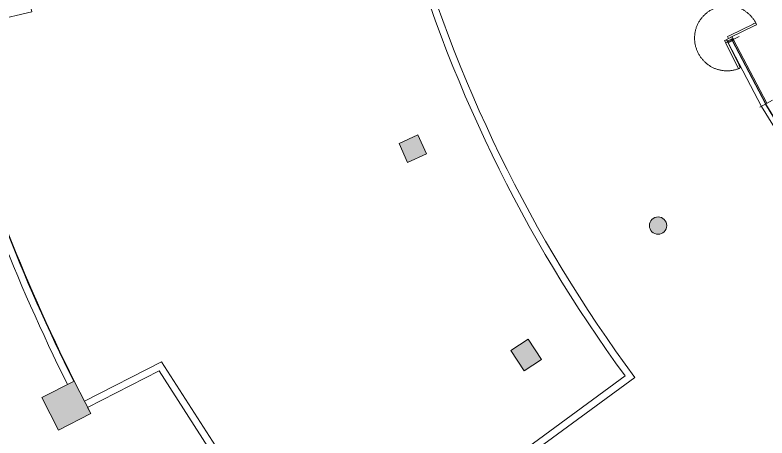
# Model space of a CAD drawing. Header units: centimetres. Extents: x 139057 to 200038, y 34824 to 80516.
# Drawn here: x 165506 to 167676, y 50116 to 51335 of the extents above; entities that cross this region are included whole.
import ezdxf

# ---------------------------------------------------------------- set-up
doc = ezdxf.new("R2010")
doc.units = ezdxf.units.CM
doc.header["$LTSCALE"] = 100
doc.linetypes.add('CENTER', pattern=[7, 4, -1, 1, -1])
doc.linetypes.add('HIDDEN', pattern=[0.5, 0.25, -0.25])
for name, color, linetype, lineweight in [('410_STRUTTURE_001-AM_0', 7, 'Continuous', 0), ('430_TAVOLATI_001-AM_0', 3, 'Continuous', 0), ('441_SERRAMENTI_001-AM_0', 1, 'Continuous', 0)]:
    doc.layers.add(name, color=color, linetype=linetype, lineweight=lineweight)

msp = doc.modelspace()

# ---------------------------------------------------------------- hatches: boundary and pattern name
at = {"layer": '410_STRUTTURE_001-AM_0'}
for points in [[(166614.3, 50964.6), (166669, 50989.3), (166693.7, 50934.6), (166639, 50909.9)], [(166937.2, 50367.6), (166987.3, 50400.6), (167025.8, 50342.1), (166975.7, 50309.1)], [(165724.7, 50186), (165677, 50279.5), (165583.5, 50231.8), (165631.2, 50138.3)]]:
    msp.add_hatch(color=256, dxfattribs=at).paths.add_polyline_path(points)
h = msp.add_hatch(color=256, dxfattribs=at)
edge = h.paths.add_edge_path()
edge.add_arc((167362.1, 50728), 25, 0, 360)

# ---------------------------------------------------------------- linework, layer by layer
at = {"layer": '410_STRUTTURE_001-AM_0', "elevation": 0}
msp.add_lwpolyline([(165476.2, 51553.6), (165469.1, 51584.6), (165166.9, 51515.6), (165216.6, 51297.7), (165518.8, 51366.7), (165511.8, 51397.6), (165541, 51404.3), (165554.8, 51344.1), (165447.2, 51319.7), (165194, 51261.8), (165131, 51538.2), (165491.7, 51620.5), (165505.4, 51560.3), (165476.2, 51553.6)], dxfattribs=at)
for points in [[(166614.3, 50964.6), (166669, 50989.3), (166693.7, 50934.6), (166639, 50909.9)], [(166937.2, 50367.6), (166987.3, 50400.6), (167025.8, 50342.1), (166975.7, 50309.1)], [(165724.7, 50186), (165677, 50279.5), (165583.5, 50231.8), (165631.2, 50138.3)]]:
    msp.add_lwpolyline(points, close=True, dxfattribs=at)
at = {"layer": '410_STRUTTURE_001-AM_0'}
msp.add_circle((167362.1, 50728, 0), 25, dxfattribs=at)
at = {"layer": '430_TAVOLATI_001-AM_0'}
for p, q in [((165706.5, 50221.6, 0), (165928.8, 50335.1, 0)), ((165928.8, 50335.1, 0), (166233.5, 49861.4, 0)), ((165715.6, 50203.8, 0), (165921.8, 50309.1, 0)), ((165921.8, 50309.1, 0), (166227.5, 49833.8, 0)), ((166731.9, 49877.9, 0), (167294.6, 50290.3, 0)), ((166737.2, 49906.6, 0), (167266.7, 50294.5, 0)), ((165715.6, 50203.8, 0), (165724.7, 50186, 0))]:
    msp.add_line(p, q, dxfattribs=at)
for centre, radius, start, end in [((170592.4, 52729.9, 0), 4122.1, 195.5003, 216.2143), ((170592.4, 52729.9, 0), 4102.1, 195.5132, 216.4935), ((170593.2, 52730.6, 0), 5494.9, 201.3022, 206.4994), ((170593.2, 52730.6, 0), 5493.4, 201.3022, 206.4994), ((170593.2, 52730.6, 0), 5514.9, 201.3, 206.5015)]:
    msp.add_arc(centre, radius, start, end, dxfattribs=at)
at = {"layer": '441_SERRAMENTI_001-AM_0', "linetype": 'CENTER'}
for p, q in [((167558.4, 51255, 0), (167595.9, 51273.4, 0)), ((167656.1, 51069.1, 0), (167692.4, 51089.8, 0))]:
    msp.add_line(p, q, dxfattribs=at)
at = {"layer": '441_SERRAMENTI_001-AM_0'}
for p, q in [((167580.1, 51263.2, 0), (167676.2, 51080.6, 0)), ((167564.4, 51254.9, 0), (167660.7, 51071.7, 0)), ((167770, 50892.8, 0), (167660.7, 51071.7, 0))]:
    msp.add_line(p, q, dxfattribs=at)
at = {"layer": '441_SERRAMENTI_001-AM_0', "linetype": 'HIDDEN', "ltscale": 20, "elevation": 0}
msp.add_lwpolyline([(167595.8, 51181.1, -0.398076), (167476.9, 51227.5, -0.417928), (167519.9, 51352.2)], format="xyb", dxfattribs=at)
at = {"layer": '441_SERRAMENTI_001-AM_0', "elevation": 0}
msp.add_lwpolyline([(167639, 51304.1), (167639.1, 51304.2), (167639.2, 51303.9), (167645.9, 51307.2, 0.201647), (167643.2, 51312.6), (167636.6, 51309.4), (167636.7, 51309.1), (167636.5, 51309, -0.342519), (167636.3, 51309.1), (167636.3, 51309.2), (167569.4, 51276.3), (167569.5, 51276.3, -0.342519), (167569.4, 51276.1), (167569.3, 51276), (167569.1, 51276.2), (167562.4, 51272.9), (167565.1, 51267.5), (167571.8, 51270.8), (167571.7, 51271), (167571.8, 51271.1, -0.347925), (167572, 51271), (167572.1, 51270.9), (167639, 51303.8), (167638.9, 51303.9, -0.342519)], format="xyb", close=True, dxfattribs=at)
at = {"layer": '441_SERRAMENTI_001-AM_0', "linetype": 'HIDDEN', "ltscale": 20, "elevation": 0}
msp.add_lwpolyline([(167590.7, 51187.6), (167590.8, 51187.4), (167590.5, 51187.3), (167593.8, 51180.7, 0.201647), (167599.2, 51183.3), (167596, 51189.9), (167595.7, 51189.8), (167595.7, 51190, -0.342519), (167595.7, 51190.2), (167595.8, 51190.2), (167563, 51257.1), (167562.9, 51257.1, -0.342519), (167562.7, 51257.1), (167562.6, 51257.3), (167562.8, 51257.4), (167559.5, 51264.1), (167554.1, 51261.4), (167557.4, 51254.7), (167557.6, 51254.8), (167557.7, 51254.7, -0.347925), (167557.6, 51254.5), (167557.5, 51254.4), (167590.4, 51187.6), (167590.5, 51187.6, -0.342519)], format="xyb", close=True, dxfattribs=at)
at = {"layer": '441_SERRAMENTI_001-AM_0', "elevation": 0}
for points in [[(167562, 51259.7), (167559.8, 51264.2), (167575.7, 51272, -0.414214), (167575.8, 51272), (167577.8, 51268, -0.414214), (167577.7, 51267.9), (167575.1, 51266.6, 0.414214), (167575.1, 51266.5), (167575.2, 51266.3)], [(167573.4, 51265.1), (167573.3, 51265.3), (167562, 51259.7), (167564.4, 51254.9), (167575.7, 51260.5), (167574.9, 51262.1), (167576.5, 51262.9), (167577.4, 51261.2), (167577.6, 51261.3, 0.414214), (167577.6, 51261.5), (167577.5, 51261.8, -0.414214), (167577.5, 51261.8), (167580.1, 51263.1, 0.414214), (167580.1, 51263.2), (167579.8, 51263.8, 0.414214), (167579.7, 51263.8), (167577.7, 51262.8, -0.414214), (167577.6, 51262.9), (167576.3, 51265.5, -0.414214), (167576.4, 51265.5), (167578.4, 51266.5, 0.414214), (167578.4, 51266.6), (167578.2, 51267.2, 0.414214), (167578, 51267.2), (167575.5, 51266, -0.414214), (167575.4, 51266), (167575.2, 51266.3, 0.41791), (167575.1, 51266.3), (167574.9, 51266.2), (167575.7, 51264.6), (167574.1, 51263.7), (167573.3, 51265.3)]]:
    msp.add_lwpolyline(points, format="xyb", dxfattribs=at)
for points in [[(167576.4, 51262.2), (167672.7, 51079.1), (167576.4, 51262.2), (167575.5, 51261.8), (167671.8, 51078.7), (167672.7, 51079.1)], [(167781.5, 50900.9), (167673.2, 51078.3), (167781.5, 50900.9), (167780.7, 50900.3), (167672.3, 51077.7), (167673.2, 51078.3)]]:
    msp.add_lwpolyline(points, dxfattribs=at)
at = {"layer": '441_SERRAMENTI_001-AM_0', "linetype": 'HIDDEN', "ltscale": 20}
msp.add_arc((167561.7, 51269.3, 0), 92.8, 26.1141, 116.7663, dxfattribs=at)
at = {"layer": '441_SERRAMENTI_001-AM_0'}
for centre, radius, start, end in [((167671.4, 51077.8, 0), 0.941, 353.2191, 66.2752), ((167673.5, 51079.1, 0), 0.864, 174.5645, 244.9298)]:
    msp.add_arc(centre, radius, start, end, dxfattribs=at)

doc.saveas('drawing.dxf')
